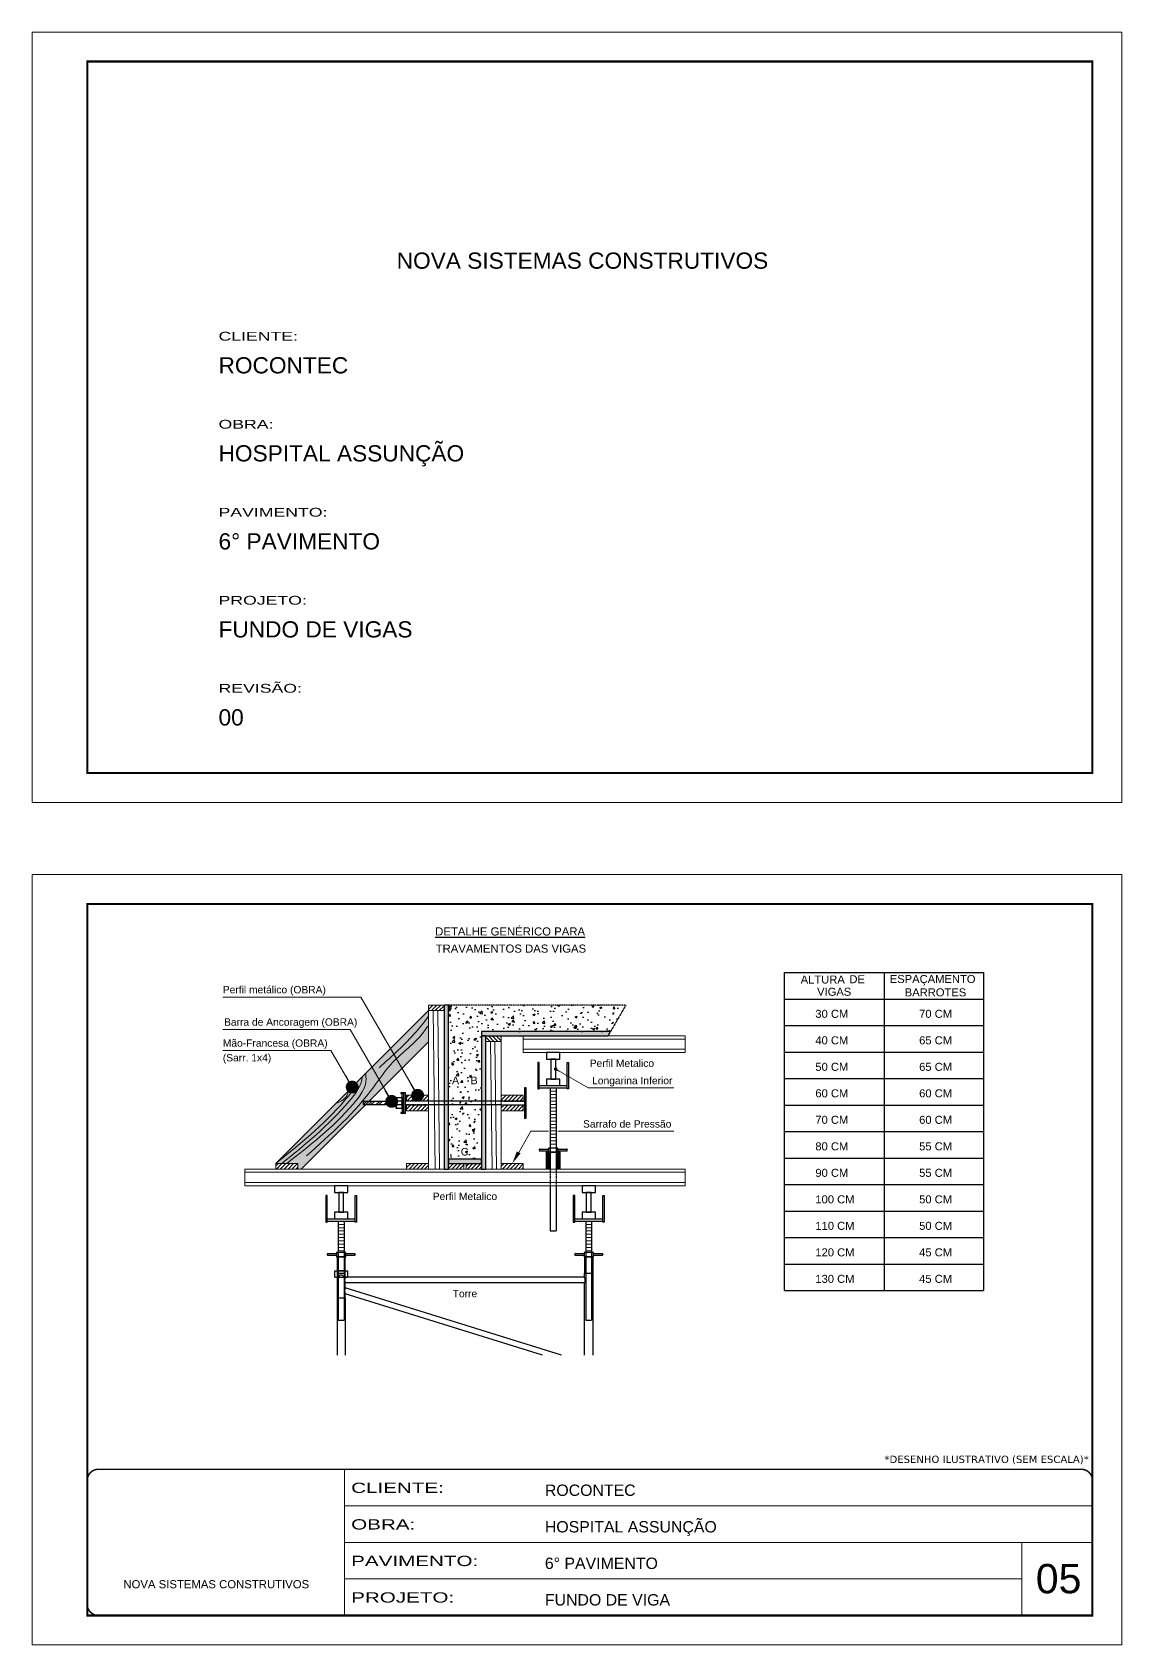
# Model space of a CAD drawing. Header units: millimetres. Extents: x 1494 to 7748, y 388 to 2587.
# Drawn here: x 1494 to 2979, y 388 to 2587 of the extents above; entities that cross this region are included whole.
import ezdxf
from ezdxf.enums import TextEntityAlignment as Align

# ---------------------------------------------------------------- set-up
doc = ezdxf.new("R2010")
doc.units = ezdxf.units.MM
for name, pattern in [('CONTINUO', [0]), ('DASHED', [0.75, 0.5, -0.25]), ('HIDDEN', [0.375, 0.25, -0.125])]:
    doc.linetypes.add(name, pattern=pattern)
doc.layers.add('BARRA DE ANCORAGEM', color=251, linetype='Continuous')
doc.layers.add('GARFOS', color=7, linetype='Continuous')
for name, color, linetype, lineweight in [('CARIMBO', 255, 'Continuous', 9), ('CONCRETO', 251, 'Continuous', 25), ('Demarcação 1', 251, 'Continuous', 9), ('Escoras', 2, 'Continuous', 25), ('Folhas', 255, 'Continuous', 9), ('Forcador', 251, 'Continuous', 25), ('Hachura', 251, 'Continuous', 9), ('Madeira', 126, 'Continuous', 18), ('Perfil Metálico', 224, 'Continuous', 18), ('SARRAFO DE PRESSAO', 251, 'DASHED', 9)]:
    doc.layers.add(name, color=color, linetype=linetype, lineweight=lineweight)
doc.layers.add('Demarcação 2', color=7, linetype='Continuous', lineweight=9, true_color=0xe0e0e0)
doc.styles.add('ARIAL', font='arial.ttf')
doc.styles.get("Standard").update_dxf_attribs({"font": 'arial.ttf'})
doc.styles.add('stylellllll', font='verdana.ttf', dxfattribs={"height": 2})
doc.styles.add('Tecnologia', font='')
doc.styles.get('Tecnologia').set_extended_font_data('Forgotten Futurist')
doc.dimstyles.new('3x', dxfattribs={"dimtxt": 10, "dimasz": 5, "dimexe": 7, "dimexo": 5, "dimgap": 4, "dimtad": 1, "dimdec": 4, "dimlfac": 0.3333333333333333, "dimdsep": 46, "dimtxsty": 'Standard', "dimblk": 'DOT', "dimcen": 0.09, "dimclrd": 1, "dimclre": 1, "dimclrt": 2, "dimadec": 0, "dimazin": 2, "dimtfac": 1, "dimtdec": 4, "dimtmove": 0, "dimatfit": 3, "dimldrblk": 'DOT', "dimfxl": 1, "dimtolj": 1, "dimtzin": 0, "dimlwd": 9, "dimlwe": 9, "dimarcsym": 0})
pattern_1 = [(45, (-3246.505754785136, 6977.803352965982), (-2.651650429449553, 2.651650429449553), [])]

# ---------------------------------------------------------------- blocks, each defined once
blk = doc.blocks.new('9999999999')
at = {"color": 30, "linetype": 'CONTINUO'}
for p, q in [((98564.56196592061, 34230.20511460536), (98564.56196592061, 34429.44862801625)), ((98564.56196592061, 34379.63774966353), (99583.97835781069, 34379.63774966353)), ((98564.56196592061, 34329.8268713108), (99487.97835781069, 34329.8268713108)), ((99583.97835781069, 34329.8268713108), (99487.97835781069, 34329.8268713108)), ((99487.97835781069, 34329.8268713108), (99487.97835781069, 34230.20511460536)), ((98564.56196592063, 34280.01599295808), (99487.97835781069, 34280.01599295808))]:
    blk.add_line(p, q, dxfattribs=at)
at = {"color": 30, "linetype": 'CONTINUO', "const_width": 2}
blk.add_lwpolyline([(99583.97835781069, 34230.20511460536), (99583.97835781069, 34414.44862801625, 0.4142135623730951), (99568.97835781069, 34429.44862801625), (98228.97835781069, 34429.44862801625, 0.4142135623730951), (98213.97835781069, 34414.44862801625), (98213.97835781069, 34245.20511460536, 0.4142135623730951), (98228.97835781069, 34230.20511460536), (99583.97835781069, 34230.20511460536)], format="xyb", dxfattribs=at)
at = {"layer": 'Folhas'}
blk.add_lwpolyline([(98138.97835781069, 34190.20511460536), (99623.97835781069, 34190.20511460536), (99623.97835781069, 35240.20511460536), (98138.97835781069, 35240.20511460536)], close=True, dxfattribs=at)
at = {"layer": 'Folhas', "color": 30, "const_width": 3}
blk.add_lwpolyline([(98213.97835781069, 34230.20511460536), (99583.97835781069, 34230.20511460536), (99583.97835781069, 35200.20511460536), (98213.97835781069, 35200.20511460536)], close=True, dxfattribs=at)
at = {"color": 7, "linetype": 'Continuous', "ltscale": 5, "style": 'ARIAL'}
for s, height, p in [('ROCONTEC', 15.48288, (98837.6812528586, 34393.12953067552)), ('HOSPITAL ASSUNÇÃO', 15.48288, (98837.6812528586, 34343.3186523228)), ('6° PAVIMENTO', 15.48288, (98837.6812528586, 34293.50777397008)), ('NOVA SISTEMAS CONSTRUTIVOS', 11.0592, (98263.18703214587, 34267.21182737108)), ('FUNDO DE VIGA', 15.48288, (98837.6812528586, 34243.69689561735))]:
    blk.add_text(s, height=height, dxfattribs=at).set_placement(p)
at = {"layer": 'Folhas', "color": 7, "style": 'Tecnologia', "width": 1.5}
for s, p in [('CLIENTE:', (98573.65419061291, 34397.16605924374)), ('OBRA:', (98573.65419061291, 34347.31415840245)), ('PAVIMENTO:', (98573.65419061291, 34297.50328004972)), ('PROJETO:', (98573.65419061291, 34247.692401697))]:
    blk.add_text(s, height=14, dxfattribs=at).set_placement(p)
blk = doc.blocks.new('HT20CT')
at = {"layer": 'Forcador'}
for points in [[(-4, 16), (-4, 20), (4, 20), (4, 16)], [(-1.5, 4), (-1.5, 16), (1.5, 16), (1.5, 4)], [(-4, 0), (-4, 4), (4, 4), (4, 0)]]:
    blk.add_lwpolyline(points, close=True, dxfattribs=at)
blk = doc.blocks.new('_Dot')
at = {"color": 0, "linetype": 'ByBlock', "lineweight": -2}
blk.add_line((-0.5, 0), (-1, 0), dxfattribs=at)
at = {"color": 0, "linetype": 'ByBlock', "const_width": 0.5}
blk.add_lwpolyline([(-0.25, 0, 1), (0.25, 0, 1)], format="xyb", close=True, dxfattribs=at)

msp = doc.modelspace()

# ---------------------------------------------------------------- hatches: boundary and pattern name
at = {"layer": 'CONCRETO', "linetype": 'DASHED', "ltscale": 0.3}
h = msp.add_hatch(dxfattribs=at)
h.set_pattern_fill('AR-CONC', color=256, scale=4, style=0)
h.set_pattern_definition([(49.99999999999999, (-46605.50004678358, -6692.538062527149), (28.69040730403014, -2.510085399303804), [3, -33]), (355, (-46605.50004678358, -6692.538062527149), (-5.55005334452, 30.08768534800047), [2.4, -26.4]), (100.4514, (-46603.1091795836, -6692.747236127149), (23.14037526856086, 27.57758168243814), [2.549607599999977, -28.04568447999981]), (46.18420000000002, (-46605.50004678358, -6684.538062527149), (42.68964194502578, -6.620760573160723), [4.499999999999972, -49.49999999999978]), (96.63559999999998, (-46601.94257698358, -6685.08979480715), (37.38650822194813, 38.96471483601767), [3.824411519999986, -42.06851999999978]), (351.1842, (-46605.50004678358, -6684.538062527149), (37.38647780534509, 38.96474403701298), [3.6, -39.6]), (21, (-46601.50004678358, -6686.538062527149), (23.87628208473847, -16.10475562661355), [3, -33]), (326.0000000000001, (-46601.50004678358, -6686.538062527149), (9.732613276863269, 29.00600180187412), [2.4, -26.4]), (71.4514, (-46599.5103574636, -6687.880126767151), (33.6089051432596, 12.9012198683981), [2.5496076, -28.04568448]), (37.50000000000001, (-46605.50004678358, -6692.538062527149), (0.4863942126916267, 13.31575415325246), [0, -26.08, 0, -26.8, 0, -26.5]), (7.499999999999999, (-46605.50004678358, -6692.538062527149), (10.52278149768594, 15.77646847529441), [0, -15.28, 0, -25.48, 0, -10.1]), (327.5, (-46614.42004678356, -6692.538062527149), (21.35289744689636, -0.902194869375192), [0, -10, 0, -31.2, 0, -41.4]), (317.5, (-46618.42004678356, -6692.538062527149), (23.32744677369545, 4.004199293292706), [0, -13, 0, -20.72, 0, -29.4])])
h.paths.add_polyline_path([(2061.515846432809, 1260.38873030941), (2061.515846432809, 1050.388730309424), (2106.515846432809, 1050.388730309424), (2106.515846432838, 1224.388730309417), (2282.509900667686, 1224.388730309402), (2303.29451035849, 1260.38873030941)])
h.paths.add_polyline_path([(2089.093461713241, 1149.862730310198), (2103.938231152377, 1149.862730310198), (2103.938231152377, 1165.414730308637), (2089.093461713241, 1165.414730308637)], flags=24)
h.paths.add_polyline_path([(2063.78228026714, 1149.862730310198), (2078.669483539892, 1149.862730310198), (2078.669483539892, 1165.414730308637), (2063.78228026714, 1165.414730308637)], flags=24)
h.paths.add_polyline_path([(2075.645500181632, 1052.347518850475), (2091.466247792599, 1052.347518850475), (2091.466247792599, 1068.429941768373), (2075.645500181632, 1068.429941768373)], flags=24)
at = {"layer": 'Demarcação 1'}
for points in [[(2061.515846432809, 1260.38873030941), (2055.515846432809, 1260.38873030941), (2055.515846432809, 1036.888730309424), (2061.515846432809, 1036.888730309424)], [(2282.509900667686, 1224.388730309402), (2106.515846432838, 1224.388730309402), (2106.515846432838, 1218.388730309417), (2279.045799052557, 1218.388730309417)], [(2112.515846432809, 1218.388730309417), (2106.515846432809, 1218.388730309417), (2106.515846432809, 1036.888730309424), (2112.515846432809, 1036.888730309424)], [(2106.515846432809, 1050.388730309424), (2061.515846432809, 1050.388730309424), (2061.515846432809, 1044.388730309424), (2106.515846432809, 1044.388730309424)]]:
    msp.add_hatch(color=256, dxfattribs=at).paths.add_polyline_path(points)
at = {"layer": 'Demarcação 2'}
msp.add_hatch(color=256, dxfattribs=at).paths.add_polyline_path([(2034.515846432838, 1210.462323438217), (2034.515846432838, 1252.88873030941), (1826.032759937061, 1044.405643813662), (1856.100413954304, 1044.405643813662), (1856.100413954304, 1036.888730309424), (1860.942253304016, 1036.888730309424), (1948.733002920355, 1124.679479925756), (1945.059552446426, 1124.679479925756), (1945.059552446426, 1129.097980693151), (1953.151503687764, 1129.097980693151)])
at = {"layer": 'Hachura'}
h = msp.add_hatch(dxfattribs=at)
h.set_pattern_fill('ANSI31', color=256, scale=30, style=0)
h.set_pattern_definition(pattern_1)
h.paths.add_polyline_path([(2034.515846432838, 1260.38873030941), (2055.515846432809, 1260.38873030941), (2055.515846432809, 1252.88873030941), (2034.515846432838, 1252.88873030941)])
h = msp.add_hatch(dxfattribs=at)
h.set_pattern_fill('ANSI31', color=256, scale=30, style=0)
h.set_pattern_definition([(135, (9595.405285584577, 5533.498410586574), (2.651650429449553, 2.651650429449553), [])])
h.paths.add_polyline_path([(2112.515846432809, 1218.388730309417), (2133.515846432809, 1218.388730309417), (2133.515846432809, 1210.888730309417), (2112.515846432809, 1210.888730309417)])
h = msp.add_hatch(dxfattribs=at)
h.set_pattern_fill('ANSI32', color=256, scale=20, angle=90, style=0)
h.set_pattern_definition([(45.00000000000001, (10601.58722493327, -7847.440781111035), (5.303300858899107, -5.303300858899106), []), (45.00000000000001, (10601.58722493327, -7843.905247211033), (5.303300858899107, -5.303300858899106), [])])
h.paths.add_polyline_path([(1945.059552446426, 1124.679479925756), (1945.059552446426, 1129.097980693158), (1990.059552446484, 1129.097980693158), (1990.059552446484, 1124.679479925756)])
h = msp.add_hatch(dxfattribs=at)
h.set_pattern_fill('ANSI31', color=256, scale=30, style=0)
h.set_pattern_definition(pattern_1)
h.paths.add_polyline_path([(2034.515846432838, 1129.895495711157), (2034.515846432838, 1137.412409215395), (2004.448192415595, 1137.412409215395), (2004.448192415595, 1129.895495711157)])
h = msp.add_hatch(dxfattribs=at)
h.set_pattern_fill('ANSI31', color=256, scale=30, style=0)
h.set_pattern_definition(pattern_1)
h.paths.add_polyline_path([(2004.448192415595, 1116.365051403432), (2034.515846432838, 1116.365051403432), (2034.515846432838, 1123.881964907669), (2004.448192415595, 1123.881964907669)])
h = msp.add_hatch(dxfattribs=at)
h.set_pattern_fill('ANSI31', color=256, scale=30, style=0)
h.set_pattern_definition(pattern_1)
h.paths.add_polyline_path([(2163.583500450022, 1129.895495711165), (2163.583500450022, 1137.412409215402), (2133.51584643278, 1137.412409215402), (2133.51584643278, 1129.895495711165)])
h = msp.add_hatch(dxfattribs=at)
h.set_pattern_fill('ANSI31', color=256, scale=30, style=0)
h.set_pattern_definition(pattern_1)
h.paths.add_polyline_path([(2133.51584643278, 1116.365051403439), (2163.583500450022, 1116.365051403439), (2163.583500450022, 1123.881964907677), (2133.51584643278, 1123.881964907677)])
h = msp.add_hatch(dxfattribs=at)
h.set_pattern_fill('ANSI31', color=256, scale=30, style=0)
h.set_pattern_definition([(45, (-3424.92118726367, 6884.796587564241), (-2.651650429449553, 2.651650429449553), [])])
h.paths.add_polyline_path([(1856.100413954304, 1036.888730309424), (1856.100413954304, 1044.405643813662), (1826.032759937061, 1044.405643813662), (1826.032759937061, 1036.888730309424)])
h = msp.add_hatch(dxfattribs=at)
h.set_pattern_fill('ANSI31', color=256, scale=30, style=0)
h.set_pattern_definition(pattern_1)
h.paths.add_polyline_path([(2004.515846432838, 1036.888730309424), (2034.515846432838, 1036.888730309424), (2034.515846432838, 1044.388730309424), (2004.515846432838, 1044.388730309424)])
h = msp.add_hatch(dxfattribs=at)
h.set_pattern_fill('ANSI31', color=256, scale=30, style=0)
h.set_pattern_definition(pattern_1)
h.paths.add_polyline_path([(2061.515846432809, 1044.388730309424), (2082.51584643278, 1044.388730309424), (2082.51584643278, 1036.888730309424), (2061.515846432809, 1036.888730309424)])
h = msp.add_hatch(dxfattribs=at)
h.set_pattern_fill('ANSI31', color=256, scale=30, style=0)
h.set_pattern_definition(pattern_1)
h.paths.add_polyline_path([(2106.515846432809, 1036.888730309424), (2106.515846432809, 1044.388730309424), (2085.515846432838, 1044.388730309424), (2085.515846432838, 1036.888730309424)])
h = msp.add_hatch(dxfattribs=at)
h.set_pattern_fill('ANSI31', color=256, scale=30, style=0)
h.set_pattern_definition(pattern_1)
h.paths.add_polyline_path([(2163.51584643278, 1044.388730309424), (2133.51584643278, 1044.388730309424), (2133.51584643278, 1036.888730309424), (2163.51584643278, 1036.888730309424)])
at = {"layer": 'Perfil Metálico'}
for points in [[(2194.876329857692, 1036.888730309424), (2199.376329857692, 1036.888730309424), (2199.376329857692, 1059.688730309427), (2194.876329857692, 1059.688730309427)], [(2209.251329857692, 1036.888730309424), (2213.751329857692, 1036.888730309424), (2213.751329857692, 1059.688730309427), (2209.251329857692, 1059.688730309427)]]:
    msp.add_hatch(color=256, dxfattribs=at).paths.add_polyline_path(points)

# ---------------------------------------------------------------- linework, layer by layer
for points in [[(2061.515846432809, 1260.38873030941), (2055.515846432809, 1260.38873030941), (2055.515846432809, 1036.888730309424), (2061.515846432809, 1036.888730309424)], [(2282.509900667686, 1224.388730309402), (2106.515846432838, 1224.388730309402), (2106.515846432838, 1218.388730309417), (2279.045799052557, 1218.388730309417)], [(2112.515846432809, 1218.388730309417), (2106.515846432809, 1218.388730309417), (2106.515846432809, 1036.888730309424), (2112.515846432809, 1036.888730309424)], [(2106.515846432809, 1050.388730309424), (2061.515846432809, 1050.388730309424), (2061.515846432809, 1044.388730309424), (2106.515846432809, 1044.388730309424)]]:
    msp.add_lwpolyline(points, close=True)
at = {"layer": 'BARRA DE ANCORAGEM'}
for p, q in [((1997.943934734194, 1134.400181614002), (1999.108080376183, 1139.702382534882)), ((2000.27295143007, 1140.586082688359), (2000.27295143007, 1113.191377930519)), ((2133.507477115152, 1129.552274849943), (2034.515846432838, 1129.552274849936)), ((2133.507477115152, 1124.225185768898), (2034.515846432838, 1124.225185768898)), ((1997.943934734194, 1119.377279004869), (1999.108080376183, 1114.075078083996))]:
    msp.add_line(p, q, dxfattribs=at)
at = {"layer": 'BARRA DE ANCORAGEM', "linetype": 'HIDDEN'}
for p, q in [((2034.515846432838, 1129.552274849936), (2002.948192415595, 1129.552274849936)), ((2034.515846432838, 1124.225185768898), (2002.948192415595, 1124.225185768898)), ((2133.507477115152, 1129.552274849943), (2165.083500450022, 1129.552274849943)), ((2133.507477115152, 1124.225185768898), (2165.083500450022, 1124.225185768898))]:
    msp.add_line(p, q, dxfattribs=at)
at = {"layer": 'BARRA DE ANCORAGEM', "flags": 128}
for points in [[(2167.483319898729, 1106.086260120538), (2167.483319898729, 1147.691200498318), (2165.083500450022, 1147.691200498303), (2165.083500450022, 1106.086260120538)], [(1990.059552446484, 1129.097980693158), (1945.059552446426, 1129.097980693151), (1945.059552446426, 1124.679479925756), (1990.059552446484, 1124.679479925756)], [(2000.272951430012, 1140.586082688374), (1996.714010290958, 1140.586082688308), (1996.714010290958, 1139.702382534882), (2000.272951430012, 1139.702382534882)], [(2000.272951430012, 1134.400181614002), (1997.943934734194, 1134.400181614002), (1997.943934734194, 1119.377279004869), (2000.272951430012, 1119.377279004869)], [(2002.948192415595, 1113.191377930497), (2002.948192415595, 1140.586082688374), (2000.272951430012, 1140.586082688374), (2000.272951430012, 1113.191377930497)], [(2000.272951430012, 1114.075078083989), (1996.714010290958, 1114.075078083989), (1996.714010290958, 1113.191377930497), (2000.272951430012, 1113.191377930497)]]:
    msp.add_lwpolyline(points, close=True, dxfattribs=at)
for points in [[(1997.943934734194, 1129.539830769872), (1991.826952753396, 1129.539830769872, -0.7297960342994486), (1991.826952753396, 1134.400181614002, -0.7297960342994486)], [(1997.943934734194, 1124.237629848992), (1991.826952753396, 1124.237629848992, -0.6666666666662623), (1991.826952753396, 1129.539830769872, -0.6666666666662623)]]:
    msp.add_lwpolyline(points, format="xyb", dxfattribs=at)
for points in [[(1997.943934734194, 1119.377279004869), (1990.059552446426, 1119.377279004869), (1990.059552446426, 1134.400181614002), (1997.943934734194, 1134.400181614002)], [(1997.943934734194, 1126.446880232726), (2000.272951430012, 1126.446880232726), (2000.272951430012, 1127.330580386189), (1997.943934734194, 1127.330580386189), (1997.943934734194, 1126.446880232726), (1997.943934734194, 1127.330580386189)]]:
    msp.add_lwpolyline(points, dxfattribs=at)
at = {"layer": 'BARRA DE ANCORAGEM'}
msp.add_arc((1992.605155475041, 1121.807454426948), 2.551735107341757, 107.7563605990393, 252.2436393991149, dxfattribs=at)
at = {"layer": 'CONCRETO', "linetype": 'DASHED', "ltscale": 0.3}
for p, q in [((2303.294510358519, 1260.38873030941), (2061.515846432809, 1260.38873030941)), ((2303.294510358519, 1260.388730309417), (2282.509900667686, 1224.388730309402))]:
    msp.add_line(p, q, dxfattribs=at)
at = {"layer": 'Escoras'}
for p, q in [((2209.938829857692, 1059.688730309427), (2198.688829857692, 1059.688730309427)), ((1909.64084643342, 917.3387303095815), (1909.64084643342, 783.2445433944094)), ((1920.890846432809, 917.3387303095815), (1909.640846432809, 917.3387303095815)), ((1920.890846432809, 894.8387303095815), (1920.890846432809, 917.3387303095815)), ((2258.390846432809, 917.3387303094141), (2247.140846432809, 917.3387303094141)), ((2247.140846432809, 917.3387303094141), (2247.140846432809, 894.8387303094141)), ((2258.39084643342, 917.3387303094141), (2258.39084643342, 783.2445433944094)), ((1906.828346432809, 898.2137303095888), (1923.703346432809, 898.2137303095888)), ((1906.828346432809, 889.4387303095946), (1906.828346432809, 898.2137303095888)), ((1906.828346432809, 889.4387303095946), (1912.340846432791, 889.4387303095946)), ((1909.640846432809, 894.8387303094141), (1920.890846432809, 894.8387303094141)), ((1919.203346432809, 898.191275540602), (1911.328346432809, 898.191275540602)), ((1919.203346432809, 889.1582755405916), (1911.328346432809, 889.1582755405916)), ((1918.190846432797, 889.4387303095946), (1923.703346432809, 889.4387303095946)), ((1920.890846432809, 889.2137303094141), (1920.890846432809, 894.8387303094141)), ((2247.140846432809, 889.2137303094141), (1920.890846432809, 889.2137303094141)), ((2247.140846434118, 881.5637303094054), (1920.890846432809, 881.5637303094054)), ((1920.890846431907, 875.208523604736), (1920.890846432809, 881.5637303094054)), ((1923.703346432809, 898.2137303095888), (1923.703346432809, 889.43873030958)), ((2247.140846432809, 894.8387303094141), (2258.390846432809, 894.8387303094141)), ((2247.140846432809, 889.2137303094141), (2247.140846432809, 894.8387303094141)), ((2247.140846432809, 783.2445433944094), (2247.140846432809, 881.5637303092672)), ((1909.640846432809, 861.0887303094141), (1920.890846432809, 861.0887303094141)), ((2215.656900342303, 783.2445433944167), (1920.890846432809, 874.7236635773234)), ((2189.847115377208, 783.2445433944167), (1920.890846432809, 866.7137303119389)), ((1920.890846432809, 861.0887303094141), (1920.890846432809, 866.7137303119389)), ((1920.890846432809, 861.0887303094141), (1920.890846432809, 783.2445433944094))]:
    msp.add_line(p, q, dxfattribs=at)
for centre, radius, start, end in [((1915.265846432809, 889.4387303095946), 2.925, 0, 180), ((1928.460455178381, 885.3887303105375), 8.481132092454251, 153.1920676134282, 206.8079323891819), ((2239.571237687236, 885.3887303105375), 8.481132092454251, 333.1920676108181, 26.80793238657177), ((1930.302413740788, 870.9611269599345), 10.32559816562314, 155.7105643694526, 204.2894356477331)]:
    msp.add_arc(centre, radius, start, end, dxfattribs=at)
at = {"layer": 'Folhas'}
msp.add_lwpolyline([(1494.2385756728, 1536.816496293978), (2979.2385756728, 1536.816496293978), (2979.2385756728, 2586.816496293978), (1494.2385756728, 2586.816496293978)], close=True, dxfattribs=at)
at = {"layer": 'Folhas', "color": 30, "const_width": 3}
msp.add_lwpolyline([(1569.2385756728, 1576.816496293978), (2939.2385756728, 1576.816496293978), (2939.2385756728, 2546.816496293978), (1569.2385756728, 2546.816496293978)], close=True, dxfattribs=at)
at = {"layer": 'Forcador', "linetype": 'Continuous'}
for p, q in [((2185.188829857692, 1150.588752076649), (2223.438829857692, 1150.588752076649)), ((2185.188829857692, 1147.438752076655), (2223.438829857692, 1147.438752076655)), ((2200.376329857692, 1147.438752076655), (2200.376329857692, 1036.888730309424)), ((2208.251329857692, 1147.438752076655), (2208.251329857692, 1036.888730309424)), ((2185.188829857692, 1063.063730309435), (2185.188829857692, 1062.61373030943)), ((2186.201329857704, 1064.076230309432), (2198.013829857704, 1064.076230309432)), ((2186.201329857704, 1061.60123030944), (2198.013829857704, 1061.601230309426)), ((2210.61382985771, 1064.076230309432), (2222.42632985771, 1064.076230309432)), ((2210.61382985771, 1061.601230309426), (2222.42632985771, 1061.601230309426)), ((2223.438829857692, 1063.063730309435), (2223.438829857692, 1062.61373030943)), ((2200.376329857692, 1014.088730309421), (2200.376329857692, 952.438752076655)), ((2208.251329857692, 1014.088730309421), (2208.251329857692, 952.438752076655)), ((1896.140846432809, 969.0887520768238), (1934.390846432809, 969.0887520768238)), ((2233.640846432809, 969.0887520766637), (2271.890846432809, 969.0887520766637)), ((1896.140846432809, 965.938752076815), (1934.390846432809, 965.938752076815)), ((1911.328346432809, 965.938752076815), (1911.328346432809, 830.938752076815)), ((1919.203346432809, 965.938752076815), (1919.203346432809, 830.938752076815)), ((2200.376329857692, 952.438752076655), (2208.251329857692, 952.438752076655)), ((2233.640846432809, 965.9387520766622), (2271.890846432809, 965.9387520766622)), ((2248.828346432809, 965.9387520766622), (2248.828346432809, 830.9387520766622)), ((2256.703346432809, 965.9387520766622), (2256.703346432809, 830.9387520766622)), ((1896.140846432809, 920.7137303095888), (1896.140846432809, 920.2637303095844)), ((1897.153346432791, 921.7262303095931), (1908.965846432791, 921.7262303095931)), ((1897.153346432791, 919.2512303095946), (1908.965846432791, 919.25123030958)), ((1921.565846432826, 921.7262303095931), (1933.378346432826, 921.7262303095931)), ((1921.565846432826, 919.25123030958), (1933.378346432826, 919.25123030958)), ((1934.390846432809, 920.7137303095888), (1934.390846432809, 920.2637303095844)), ((2233.640846432809, 920.7137303094287), (2233.640846432809, 920.2637303094243)), ((2234.653346432791, 921.7262303094185), (2246.465846432791, 921.7262303094185)), ((2234.653346432791, 919.2512303094272), (2246.465846432791, 919.25123030942)), ((2259.065846432826, 921.7262303094185), (2270.878346432826, 921.7262303094185)), ((2259.065846432826, 919.25123030942), (2270.878346432826, 919.25123030942)), ((2271.890846432809, 920.7137303094287), (2271.890846432809, 920.2637303094243)), ((1911.328346432809, 830.938752076815), (1919.203346432809, 830.938752076815)), ((2248.828346432809, 830.9387520766622), (2256.703346432809, 830.9387520766622))]:
    msp.add_line(p, q, dxfattribs=at)
at = {"layer": 'Forcador', "linetype": 'HIDDEN'}
for p, q in [((2200.376329857692, 1036.888730309424), (2200.376329857692, 1014.088730309421)), ((2208.251329857692, 1036.888730309424), (2208.251329857692, 1014.088730309421))]:
    msp.add_line(p, q, dxfattribs=at)
at = {"layer": 'Forcador', "linetype": 'Continuous'}
for points in [[(2183.276329857716, 1182.088752076649), (2183.276329857716, 1146.088752076649), (2185.188829857692, 1146.088752076649), (2185.188829857692, 1182.088752076649)], [(2225.351329857698, 1182.088752076649), (2225.351329857698, 1146.088752076649), (2223.438829857692, 1146.088752076649), (2223.438829857692, 1182.088752076649)], [(2198.013829857704, 1065.53873030944), (2198.013829857704, 1059.688730309435), (2210.61382985771, 1059.688730309435), (2210.61382985771, 1065.53873030944)], [(1894.228346432803, 1000.588752076824), (1894.228346432803, 964.5887520768238), (1896.140846432809, 964.5887520768238), (1896.140846432809, 1000.588752076824)], [(1936.303346432815, 1000.588752076824), (1936.303346432815, 964.5887520768238), (1934.390846432809, 964.5887520768238), (1934.390846432809, 1000.588752076824)], [(2231.728346432803, 1000.588752076664), (2231.728346432803, 964.5887520766637), (2233.640846432809, 964.5887520766637), (2233.640846432809, 1000.588752076664)], [(2273.803346432815, 1000.588752076664), (2273.803346432815, 964.5887520766637), (2271.890846432809, 964.5887520766637), (2271.890846432809, 1000.588752076664)], [(1908.965846432791, 923.1887303095946), (1908.965846432791, 917.3387303095888), (1921.565846432826, 917.3387303095888), (1921.565846432826, 923.1887303095946)], [(2246.465846432791, 923.1887303094272), (2246.465846432791, 917.3387303094287), (2259.065846432826, 917.3387303094287), (2259.065846432826, 923.1887303094272)]]:
    msp.add_lwpolyline(points, close=True, dxfattribs=at)
for centre, start, end in [((2186.201329857704, 1063.063730309435), 90, 180), ((2186.201329857704, 1062.61373030943), 180, 270), ((2222.42632985771, 1063.063730309435), 0, 90), ((2222.42632985771, 1062.61373030943), 270, 0), ((1897.153346432791, 920.7137303095888), 90, 180), ((1897.153346432791, 920.2637303095844), 180, 270), ((1933.378346432826, 920.7137303095888), 0, 90), ((1933.378346432826, 920.2637303095844), 270, 0), ((2234.653346432791, 920.7137303094287), 90, 180), ((2234.653346432791, 920.2637303094243), 180, 270), ((2270.878346432826, 920.7137303094287), 0, 90), ((2270.878346432826, 920.2637303094243), 270, 0)]:
    msp.add_arc(centre, 1.0125, start, end, dxfattribs=at)
at = {"layer": 'GARFOS', "color": 2, "ltscale": 1.5}
for p, q in [((2519.437238879862, 871.1428673900091), (2519.437238879862, 1304.77565763399)), ((2519.437238879862, 1304.77565763399), (2790.97847878707, 1304.77565763399)), ((2655.207858833437, 1304.77565763399), (2655.207858833437, 871.1428673900091)), ((2790.97847878707, 1304.77565763399), (2790.97847878707, 871.1428673900091)), ((2519.437238879862, 1268.639591780317), (2790.97847878707, 1268.639591780317)), ((2519.437238879862, 1268.639591780317), (2790.97847878707, 1268.639591780317)), ((2519.437238879862, 1232.503525926674), (2790.97847878707, 1232.503525926674)), ((2519.437238879862, 1196.367460072995), (2790.97847878707, 1196.367460072995)), ((2519.437238879862, 1160.231394219337), (2790.97847878707, 1160.231394219337)), ((2519.437238879862, 1124.095328365664), (2790.97847878707, 1124.095328365664)), ((2519.437238879862, 1087.959262512014), (2790.97847878707, 1087.959262512014)), ((2519.437238879862, 1051.823196658349), (2790.97847878707, 1051.823196658349)), ((2519.437238879862, 1015.687130804677), (2790.97847878707, 1015.687130804677)), ((2519.437238879862, 979.5510649510043), (2790.97847878707, 979.5510649510043)), ((2519.437238879862, 943.4149990973319), (2790.97847878707, 943.4149990973319)), ((2519.437238879862, 907.2789332436596), (2790.97847878707, 907.2789332436596)), ((2519.437238879862, 871.1428673900091), (2790.97847878707, 871.1428673900091))]:
    msp.add_line(p, q, dxfattribs=at)
at = {"layer": 'Hachura'}
for p, q in [((2043.540878569485, 1036.888730309424), (2040.839302140183, 1252.88873030941)), ((2049.540878569485, 1036.888730309424), (2046.839302140183, 1252.88873030941)), ((2121.015572041575, 1036.888730309424), (2118.839302140183, 1210.888730309417)), ((2127.015572041575, 1036.888730309424), (2124.839302140183, 1210.888730309417)), ((2208.251329857692, 1142.922275540427), (2200.376329857692, 1142.922275540427)), ((2208.251329857692, 1138.405775540429), (2200.376329857692, 1138.405775540429)), ((2208.251329857692, 1133.889275540431), (2200.376329857692, 1133.889275540431)), ((2208.251329857692, 1129.372775540433), (2200.376329857692, 1129.372775540433)), ((2208.251329857692, 1124.856275540435), (2200.376329857692, 1124.856275540435)), ((2208.251329857692, 1120.339775540438), (2200.376329857692, 1120.339775540438)), ((2208.251329857692, 1115.82327554044), (2200.376329857692, 1115.82327554044)), ((2208.251329857692, 1111.306775540442), (2200.376329857692, 1111.306775540442)), ((2208.251329857692, 1106.790275540444), (2200.376329857692, 1106.790275540444)), ((2208.251329857692, 1102.273775540446), (2200.376329857692, 1102.273775540446)), ((2208.251329857692, 1097.757275540448), (2200.376329857692, 1097.757275540448)), ((2208.251329857692, 1093.24077554045), (2200.376329857692, 1093.24077554045)), ((2208.251329857692, 1088.724275540452), (2200.376329857692, 1088.724275540452)), ((2208.251329857692, 1084.207775540454), (2200.376329857692, 1084.207775540454)), ((2208.251329857692, 1079.691275540456), (2200.376329857692, 1079.691275540456)), ((2208.251329857692, 1075.174775540459), (2200.376329857692, 1075.174775540459)), ((2208.251329857692, 1070.658275540461), (2200.376329857692, 1070.658275540461)), ((1919.203346432809, 961.4222755405945), (1911.328346432809, 961.4222755405945)), ((1919.203346432809, 956.9057755405966), (1911.328346432809, 956.9057755405966)), ((1919.203346432809, 952.3892755405986), (1911.328346432809, 952.3892755405986)), ((1919.203346432809, 947.8727755406007), (1911.328346432809, 947.8727755406007)), ((2256.703346432809, 961.4222755404417), (2248.828346432809, 961.4222755404417)), ((2256.703346432809, 956.9057755404438), (2248.828346432809, 956.9057755404438)), ((2256.703346432809, 952.3892755404459), (2248.828346432809, 952.3892755404459)), ((2256.703346432809, 947.872775540448), (2248.828346432809, 947.872775540448)), ((1919.203346432809, 943.3562755406028), (1911.328346432809, 943.3562755406028)), ((1919.203346432809, 938.8397755405904), (1911.328346432809, 938.8397755405904)), ((1919.203346432809, 934.3232755405925), (1911.328346432809, 934.3232755405925)), ((1919.203346432809, 929.8067755405946), (1911.328346432809, 929.8067755405946)), ((1919.203346432809, 925.2902755405967), (1911.328346432809, 925.2902755405967)), ((2256.703346432809, 943.35627554045), (2248.828346432809, 943.35627554045)), ((2256.703346432809, 938.8397755404376), (2248.828346432809, 938.8397755404376)), ((2256.703346432809, 934.3232755404397), (2248.828346432809, 934.3232755404397)), ((2256.703346432809, 929.8067755404418), (2248.828346432809, 929.8067755404418)), ((2256.703346432809, 925.2902755404439), (2248.828346432809, 925.2902755404439))]:
    msp.add_line(p, q, dxfattribs=at)
at = {"layer": 'Hachura', "color": 1}
for p, q in [((2157.26584643278, 1059.54417487565), (2173.923923483857, 1088.396810684507)), ((2173.923923483857, 1088.396810684507), (2197.876329857692, 1088.396810684507)), ((2210.751329857692, 1088.396810684507), (2368.86131524872, 1088.396810684507))]:
    msp.add_line(p, q, dxfattribs=at)
at = {"layer": 'Hachura'}
for points in [[(1867.997310594725, 1054.896431279413), (1959.889533211895, 1149.024437617846), (1982.841364068281, 1179.505552591138), (2025.212493741779, 1220.55134508916), (2034.515846432838, 1233.005997647074)], [(2034.515846432838, 1245.091833476073), (2017.467813193256, 1224.127669202645), (1966.891935721516, 1174.868806351385)], [(1841.066586945683, 1044.405643813662), (1931.563165046606, 1125.313547695173), (1949.222842418949, 1160.141861884281), (1948.477787468244, 1166.850671344845)], [(1907.776143646461, 1126.149027523047), (1924.116232685203, 1138.797567485345), (1924.887937071016, 1143.260820947603)]]:
    msp.add_spline(points, degree=3, dxfattribs=at)
for points, knots in [([(1826.032759937061, 1044.405643813662), (1858.264279453386, 1070.138686649917), (1897.485558894328, 1101.452223184745), (1933.182031969958, 1146.028674259725), (1936.201104705466, 1154.573988582045)], [0, 0, 0, 0, 127.7419890025806, 155.4442459493314, 155.4442459493314, 155.4442459493314, 155.4442459493314]), ([(1834.378655386081, 1044.405643813662), (1865.732347890949, 1069.883861746094), (1906.388917628861, 1102.921659256129), (1943.469480748416, 1150.299890720541), (1943.961199721623, 1162.334083598188)], [0, 0, 0, 0, 125.1825811556602, 162.3251978992898, 162.3251978992898, 162.3251978992898, 162.3251978992898])]:
    msp.add_open_spline(points, degree=3, knots=knots, dxfattribs=at)
at = {"layer": 'Hachura', "color": 1}
msp.add_solid([(2159.791753860492, 1058.085841542314), (2148.51584643278, 1044.388730309424), (2154.739939005067, 1061.002508208986)], dxfattribs=at)
at = {"layer": 'Madeira'}
for p, q in [((2034.515846432838, 1252.88873030941), (1826.032759937061, 1044.405643813662)), ((2034.515846432838, 1252.88873030941), (2034.515846432838, 1044.388730309424)), ((2034.515846432838, 1210.462323438217), (1860.942253304016, 1036.888730309424)), ((2133.51584643278, 1044.388730309424), (2133.515846432809, 1210.888730309417))]:
    msp.add_line(p, q, dxfattribs=at)
for points in [[(2034.515846432838, 1252.88873030941), (2055.515846432809, 1252.88873030941), (2055.515846432809, 1260.38873030941), (2034.515846432838, 1260.38873030941)], [(2133.515846432809, 1210.888730309417), (2112.515846432838, 1210.888730309417), (2112.515846432838, 1218.388730309417), (2133.515846432809, 1218.388730309417)], [(2004.448192415595, 1137.412409215395), (2034.515846432838, 1137.412409215395), (2034.515846432838, 1129.895495711157), (2004.448192415595, 1129.895495711157)], [(2004.448192415595, 1116.365051403432), (2034.515846432838, 1116.365051403432), (2034.515846432838, 1123.881964907669), (2004.448192415595, 1123.881964907669)], [(2133.51584643278, 1137.412409215402), (2163.583500450022, 1137.412409215402), (2163.583500450022, 1129.895495711165), (2133.51584643278, 1129.895495711165)], [(2133.51584643278, 1116.365051403439), (2163.583500450022, 1116.365051403439), (2163.583500450022, 1123.881964907677), (2133.51584643278, 1123.881964907677)], [(1826.032759937061, 1044.405643813662), (1856.100413954304, 1044.405643813662), (1856.100413954304, 1036.888730309424), (1826.032759937061, 1036.888730309424)], [(2004.515846432838, 1036.888730309424), (2034.515846432838, 1036.888730309424), (2034.515846432838, 1044.388730309424), (2004.515846432838, 1044.388730309424)], [(2082.51584643278, 1036.888730309424), (2061.515846432809, 1036.888730309424), (2061.515846432809, 1044.388730309424), (2082.51584643278, 1044.388730309424)], [(2085.515846432838, 1036.888730309424), (2106.515846432809, 1036.888730309424), (2106.515846432809, 1044.388730309424), (2085.515846432838, 1044.388730309424)], [(2163.51584643278, 1036.888730309424), (2133.51584643278, 1036.888730309424), (2133.51584643278, 1044.388730309424), (2163.51584643278, 1044.388730309424)]]:
    msp.add_lwpolyline(points, close=True, dxfattribs=at)
at = {"layer": 'Perfil Metálico'}
for p, q in [((2163.515846432809, 1213.888730309417), (2384.015846432809, 1213.888730309424)), ((2163.515846432809, 1200.088730309414), (2384.015846432809, 1200.088730309421)), ((1784.015846432809, 1032.388730309424), (2384.015846432809, 1032.388730309424)), ((1784.015846432809, 1018.588730309421), (2384.015846432809, 1018.588730309421))]:
    msp.add_line(p, q, dxfattribs=at)
for points in [[(2163.515846432809, 1195.588730309414), (2384.015846432809, 1195.588730309421), (2384.015846432809, 1218.388730309424), (2163.515846432809, 1218.388730309417)], [(2199.376329857692, 1036.888730309424), (2194.876329857692, 1036.888730309424), (2194.876329857692, 1059.688730309427), (2199.376329857692, 1059.688730309427)], [(2209.251329857692, 1036.888730309424), (2213.751329857692, 1036.888730309424), (2213.751329857692, 1059.688730309427), (2209.251329857692, 1059.688730309427)], [(1784.015846432809, 1014.088730309421), (2384.015846432809, 1014.088730309421), (2384.015846432809, 1036.888730309424), (1784.015846432809, 1036.888730309424)]]:
    msp.add_lwpolyline(points, close=True, dxfattribs=at)

# ---------------------------------------------------------------- block references
at = {"layer": 'Forcador', "linetype": 'Continuous', "xscale": -2.25, "yscale": 2.25, "zscale": 2.25}
for p in [(2204.313829857692, 1150.588752076649), (2252.765846432809, 969.0887520766637)]:
    msp.add_blockref('HT20CT', p, dxfattribs=at)
at = {"layer": 'Forcador', "xscale": -2.25, "yscale": 2.25, "zscale": 2.25}
msp.add_blockref('HT20CT', (1915.265846432809, 969.0887520768238), dxfattribs=at)
at = {"layer": 'SARRAFO DE PRESSAO', "color": 6, "linetype": 'ByBlock'}
msp.add_blockref('9999999999', (-96644.7397821379, -33801.96372599806), dxfattribs=at)

# ---------------------------------------------------------------- texts
at = {"color": 0, "linetype": 'Continuous', "ltscale": 5, "style": 'ARIAL'}
for s, p in [('NOVA SISTEMAS CONSTRUTIVOS', (1990.979064731753, 2264.389038772905)), ('ROCONTEC', (1748.137404709862, 2121.617112794506)), ('HOSPITAL ASSUNÇÃO', (1748.137404709862, 2001.617112794506)), ('6° PAVIMENTO', (1748.137404709862, 1881.617112794506)), ('FUNDO DE VIGAS', (1748.137404709862, 1761.617112794506)), ('00', (1748.137404709862, 1641.617112794506))]:
    msp.add_text(s, height=22.1184, dxfattribs=at).set_placement(p)
for s, p in [('%%UDETALHE GENÉRICO PARA', (2145.562907348572, 1355.288219676623)), ('TRAVAMENTOS DAS VIGAS', (2146.633636115013, 1331.895915772338))]:
    msp.add_text(s, height=11.0592, dxfattribs=at).set_placement(p, align=Align.CENTER)
at = {"layer": 'CARIMBO', "style": 'ARIAL'}
for s, height, p in [('Perfil metálico (OBRA)', 10, (1753.979477176657, 1276.400906063617)), ('Barra de Ancoragem (OBRA)', 10, (1755.657679444132, 1232.284198057286)), ('Mão-Francesa (OBRA)', 10, (1753.979477176657, 1203.617442185817)), ('Longarina Inferior', 10, (2257.306885208101, 1152.509161340088)), ('Sarrafo de Pressão', 10, (2245.028659341082, 1093.396810684507)), ('05', 40, (2862.09881638044, 458.3852282282323))]:
    msp.add_text(s, height=height, dxfattribs=at).set_placement(p)
msp.add_text('(Sarr. 1x4)', height=10, dxfattribs=at).set_placement((1753.979477176657, 1193.617442185817), align=Align.TOP_LEFT)
for s, p in [('Perfil Metalico', (2297.95539813094, 1181.093167074986)), ('Perfil Metalico', (2084.015846432809, 999.593167074986)), ('Torre', (2084.015846433478, 867.0681670749773))]:
    msp.add_text(s, height=10, dxfattribs=at).set_placement(p, align=Align.MIDDLE_CENTER)
at = {"layer": 'CARIMBO', "color": 0, "linetype": 'Continuous', "style": 'ARIAL'}
for s, p in [('A', (2071.225881903501, 1157.638730309417)), ('B', (2096.515846432809, 1157.638730309417)), ('C', (2083.555873987101, 1060.388730309424))]:
    msp.add_text(s, height=10.36799999896216, dxfattribs=at).set_placement(p, align=Align.MIDDLE_CENTER)
at = {"layer": 'CARIMBO', "style": 'stylellllll'}
msp.add_text('*DESENHO ILUSTRATIVO (SEM ESCALA)*', height=10, dxfattribs=at).set_placement((2934.23857415457, 636.0600084079206), align=Align.RIGHT)
at = {"layer": 'Folhas', "color": 30, "style": 'Tecnologia', "width": 1.5}
for s, p in [('CLIENTE:', (1748.137404709862, 2166.323400674396)), ('OBRA:', (1748.137404709862, 2046.323400674396)), ('PAVIMENTO:', (1748.137404709862, 1926.323400674396)), ('PROJETO:', (1748.137404709862, 1806.323400674396)), ('REVISÃO:', (1748.137404709862, 1686.323400674396))]:
    msp.add_text(s, height=12, dxfattribs=at).set_placement(p)
at = {"layer": 'GARFOS', "color": 2, "ltscale": 1.5}
for s, p in [('ALTURA   ', (2541.634376301412, 1289.808041993166)), ('DE', (2608.025622084631, 1290.192744840185)), ('ESPAÇAMENTO', (2663.082816595979, 1290.503252993884)), ('VIGAS', (2563.991364104131, 1273.113662460078)), ('BARROTES', (2683.49089034447, 1272.270118111032)), ('30 CM', (2561.632440181576, 1243.039792312019)), ('70 CM', (2703.106431899952, 1243.039792312019)), ('40 CM', (2561.632440181576, 1206.903726458376)), ('65 CM', (2703.106431899952, 1206.903726458376)), ('50 CM', (2561.632440181576, 1170.767660604696)), ('65 CM', (2703.106431899952, 1170.767660604696)), ('60 CM', (2561.632440181576, 1134.631594751038)), ('60 CM', (2703.106431899952, 1134.631594751038)), ('70 CM', (2561.632440181576, 1098.495528897381)), ('60 CM', (2703.106431899952, 1098.495528897381)), ('80 CM', (2561.632440181576, 1062.359463043716)), ('55 CM', (2703.106431899952, 1062.359463043716)), ('90 CM', (2561.632440181576, 1026.22339719005)), ('55 CM', (2703.106431899952, 1026.22339719005)), ('100 CM', (2561.632440181576, 990.0873313363782)), ('50 CM', (2703.106431899952, 990.0873313363782)), ('110 CM', (2561.632440181576, 953.9512654827058)), ('50 CM', (2703.106431899952, 953.9512654827058)), ('120 CM', (2561.632440181576, 917.8151996290553)), ('45 CM', (2703.106431899952, 917.8151996290553)), ('130 CM', (2561.632440181576, 881.679133775383)), ('45 CM', (2703.106431899952, 881.679133775383))]:
    msp.add_text(s, height=10.91015625, dxfattribs=at).set_placement(p)

# ---------------------------------------------------------------- leaders
msp.add_leader([(2207.688829857692, 1173.088752076649), (2251.993980650248, 1147.509161340088), (2368.86131524872, 1147.509161340088)], dimstyle='3x', override={"dimgap": 4, "dimtad": 0})
at = {"layer": 'Hachura'}
for points, override in [([(2019.482019424217, 1137.412409215395), (1942.123724700603, 1271.400906063617), (1753.979477176657, 1271.400906063617)], {"dimasz": 17.5, "dimtad": 0}), ([(1984.129274676507, 1129.097980693158), (1927.441435650642, 1227.284198057286), (1753.979477176628, 1227.284198057286)], {"dimasz": 17.5, "dimtad": 0}), ([(1930.27430318495, 1148.647187061536), (1901.423962937475, 1198.617442185824), (1753.979477176657, 1198.617442185824)], {"dimasz": 17.5, "dimgap": 4, "dimtad": 0})]:
    msp.add_leader(points, dimstyle='3x', override=override, dxfattribs=at)

doc.saveas('drawing.dxf')
